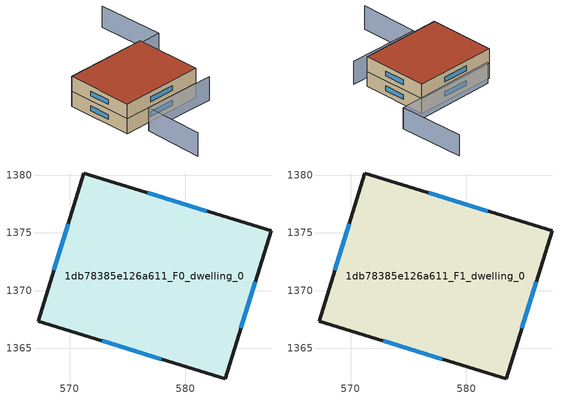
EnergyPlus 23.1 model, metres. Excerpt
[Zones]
1db78385e126a611_F0_dwelling_0
 floor ground (EU_floor_Construction): 587.41,1375.17 583.46,1362.36 567.26,1367.36 571.22,1380.18 z0
 wall outside (EU_wall_Construction): 567.26,1367.36 583.46,1362.36 587.41,1375.17 571.22,1380.18 567.26,1367.36 z0:3
 window (EU_Window_Construction): 572.8,1365.65 577.91,1364.07 / 569.86,1375.79 568.61,1371.75 / 581.87,1376.89 576.76,1378.46 / 584.81,1366.75 586.06,1370.79 z1.03:1.97
1db78385e126a611_F1_dwelling_0
 floor to 1db78385e126a611_F0_dwelling_0 (EU_floor_Construction): 587.41,1375.17 583.46,1362.36 567.26,1367.36 571.22,1380.18 z3
 wall outside (EU_wall_Construction): 567.26,1367.36 583.46,1362.36 587.41,1375.17 571.22,1380.18 567.26,1367.36 z3:6
 window (EU_Window_Construction): 572.8,1365.65 577.91,1364.07 / 569.86,1375.79 568.61,1371.75 / 581.87,1376.89 576.76,1378.46 / 584.81,1366.75 586.06,1370.79 z4.03:4.97
 roof outside (EU_roof_Construction): 583.46,1362.36 587.41,1375.17 571.22,1380.18 567.26,1367.36 z6
shading: 566.13,1353.1 569.85,1364.51 / 569.85,1364.51 583.83,1359.96 z0:4.7; 597.37,1387.64 593.55,1374.69 / 593.55,1374.69 572.97,1380.77 z0:4.3
[Building]
EU S2 Campaign: North Axis=0; Terrain=City; Solar Distribution=FullExterior
[Site:Location]
Cape.Town.Intl.AP: Latitude=-33.965; Longitude=18.602; Time Zone=2; Elevation=46
[SizingPeriod:WeatherFileDays]
AnnualSizingPeriod: Begin Month=1; Begin Day of Month=1; End Month=12; End Day of Month=31; Day of Week for Start Day=Monday; Use Weather File Daylight Saving Period=No; Use Weather File Rain and Snow Indicators=No
[MATERIAL]
EU_InternalMass_Material: Roughness=MediumRough; Thickness=0.1; Conductivity=1; Density=1800; Specific Heat=900; Thermal Absorptance=0.9; Solar Absorptance=0.7; Visible Absorptance=0.7
[MATERIAL:NOMASS] Roughness=MediumRough; Thermal Absorptance=0.9; Solar Absorptance=0.7; Visible Absorptance=0.7
Name | Thermal Resistance
EU_wall_NoMass | 0.493876
EU_roof_NoMass | 0.449382
EU_floor_NoMass | 1.25
[WINDOWMATERIAL:SIMPLEGLAZINGSYSTEM]
EU_Window_SimpleGlazing: UFactor=4.4; Solar Heat Gain Coefficient=0.85; Visible Transmittance=0.85
[CONSTRUCTION]
EU_wall_Construction: EU_wall_NoMass
EU_roof_Construction: EU_roof_NoMass
EU_floor_Construction: EU_floor_NoMass
EU_Window_Construction: EU_Window_SimpleGlazing
EU_InternalMass_Construction: EU_InternalMass_Material
[ZONE] Type=1; Multiplier=1; Ceiling Height=autocalculate; Volume=682.251; Floor Area=autocalculate; Part of Total Floor Area=Yes
1db78385e126a611_F0_dwelling_0; 1db78385e126a611_F1_dwelling_0
[INTERNALMASS] Construction=EU_InternalMass_Construction; Surface Area=227.417
Name | Zone or ZoneList
1db78385e126a611_F0_dwelling_0_EU_InternalMass | 1db78385e126a611_F0_dwelling_0
1db78385e126a611_F1_dwelling_0_EU_InternalMass | 1db78385e126a611_F1_dwelling_0
[OTHEREQUIPMENT] Fuel Type=Electricity; Design Level Calculation Method=Watts/Area; Power per Zone Floor Area=1; Fraction Latent=0; Fraction Radiant=0; Fraction Lost=0; Carbon Dioxide Generation Rate=0; EndUse Subcategory=EU_Step8_InternalGains
Name | Zone or ZoneList or Space or SpaceList | Schedule
EU_Step8_InternalGain_1db78385e126a611_F0_dwelling_0_f000 | 1db78385e126a611_F0_dwelling_0 | EU_Step8_GainSchedule_1db78385e126a611_F0_dwelling_0_f000
EU_Step8_InternalGain_1db78385e126a611_F1_dwelling_0_f000 | 1db78385e126a611_F1_dwelling_0 | EU_Step8_GainSchedule_1db78385e126a611_F1_dwelling_0_f000
[ZONEVENTILATION:DESIGNFLOWRATE] Schedule=EU_AlwaysOn; Design Flow Rate Calculation Method=AirChanges/Hour; Air Changes per Hour=0.64; Ventilation Type=Natural; Fan Pressure Rise=0; Fan Total Efficiency=1; Constant Term Coefficient=1; Temperature Term Coefficient=0; Velocity Term Coefficient=0; Velocity Squared Term Coefficient=0; Minimum Indoor Temperature=-100; Maximum Indoor Temperature=100; Delta Temperature=-100; Minimum Outdoor Temperature=-100; Maximum Outdoor Temperature=100; Maximum Wind Speed=40
Name | Zone or ZoneList or Space or SpaceList
EU_ConstantAir_1db78385e126a611_F0_dwelling_0 | 1db78385e126a611_F0_dwelling_0
EU_ConstantAir_1db78385e126a611_F1_dwelling_0 | 1db78385e126a611_F1_dwelling_0
[HVACTEMPLATE:THERMOSTAT] Constant Heating Setpoint=20; Constant Cooling Setpoint=50
EU_HeatOnly_1db78385e126a611_F0_dwelling_0; EU_HeatOnly_1db78385e126a611_F1_dwelling_0
[HVACTEMPLATE:ZONE:IDEALLOADSAIRSYSTEM] System Availability Schedule=EU_AlwaysOn; Maximum Heating Supply Air Temperature=50; Minimum Cooling Supply Air Temperature=13; Maximum Heating Supply Air Humidity Ratio=0.0156; Minimum Cooling Supply Air Humidity Ratio=0.0077; Heating Limit=NoLimit; Cooling Limit=NoLimit; Heating Availability Schedule=EU_AlwaysOn; Cooling Availability Schedule=EU_CoolingOff; Dehumidification Control Type=ConstantSensibleHeatRatio; Cooling Sensible Heat Ratio=0.7; Dehumidification Setpoint=60; Humidification Control Type=None; Humidification Setpoint=30; Outdoor Air Method=None; Outdoor Air Flow Rate per Person=0.00944; Outdoor Air Flow Rate per Zone Floor Area=0; Outdoor Air Flow Rate per Zone=0; Demand Controlled Ventilation Type=None; Outdoor Air Economizer Type=NoEconomizer; Heat Recovery Type=None; Sensible Heat Recovery Effectiveness=0.7; Latent Heat Recovery Effectiveness=0.65
Name | Template Thermostat
1db78385e126a611_F0_dwelling_0 | EU_HeatOnly_1db78385e126a611_F0_dwelling_0
1db78385e126a611_F1_dwelling_0 | EU_HeatOnly_1db78385e126a611_F1_dwelling_0
[SIZING:ZONE] Zone Cooling Design Supply Air Temperature Input Method=SupplyAirTemperature; Zone Cooling Design Supply Air Temperature=13; Zone Heating Design Supply Air Temperature Input Method=SupplyAirTemperature; Zone Heating Design Supply Air Temperature=50; Zone Cooling Design Supply Air Humidity Ratio=0.008; Zone Heating Design Supply Air Humidity Ratio=0.008; Cooling Design Air Flow Method=DesignDay; Cooling Design Air Flow Rate=0; Cooling Minimum Air Flow per Zone Floor Area=0.000762; Cooling Minimum Air Flow=0; Cooling Minimum Air Flow Fraction=0.2; Heating Design Air Flow Method=DesignDay; Heating Design Air Flow Rate=0; Heating Maximum Air Flow per Zone Floor Area=0.002032; Heating Maximum Air Flow=0.141576; Heating Maximum Air Flow Fraction=0.3; Account for Dedicated Outdoor Air System=No; Dedicated Outdoor Air System Control Strategy=NeutralSupplyAir; Dedicated Outdoor Air Low Setpoint Temperature for Design=autosize; Dedicated Outdoor Air High Setpoint Temperature for Design=autosize; Zone Load Sizing Method=Sensible Load Only No Latent Load; Zone Latent Cooling Design Supply Air Humidity Ratio Input Method=HumidityRatioDifference; Zone Cooling Design Supply Air Humidity Ratio Difference=0.005; Zone Latent Heating Design Supply Air Humidity Ratio Input Method=HumidityRatioDifference; Zone Humidification Design Supply Air Humidity Ratio Difference=0.005
1db78385e126a611_F0_dwelling_0; 1db78385e126a611_F1_dwelling_0
[SCHEDULE:CONSTANT]
Name | Hourly Value
EU_AlwaysOn | 1
EU_CoolingOff | 0
[SCHEDULE:FILE] Column Number=1; Rows to Skip at Top=0; Number of Hours of Data=8760; Column Separator=Comma; Interpolate to Timestep=No; Minutes per Item=60; Adjust Schedule for Daylight Savings=Yes
Name | File
EU_Step8_GainSchedule_1db78385e126a611_F0_dwelling_0_f000 | ../../schedules/1db78385e126a611/1db78385e126a611_F0_dwelling_0_f000_gain.csv
EU_Step8_GainSchedule_1db78385e126a611_F1_dwelling_0_f000 | ../../schedules/1db78385e126a611/1db78385e126a611_F1_dwelling_0_f000_gain.csv
